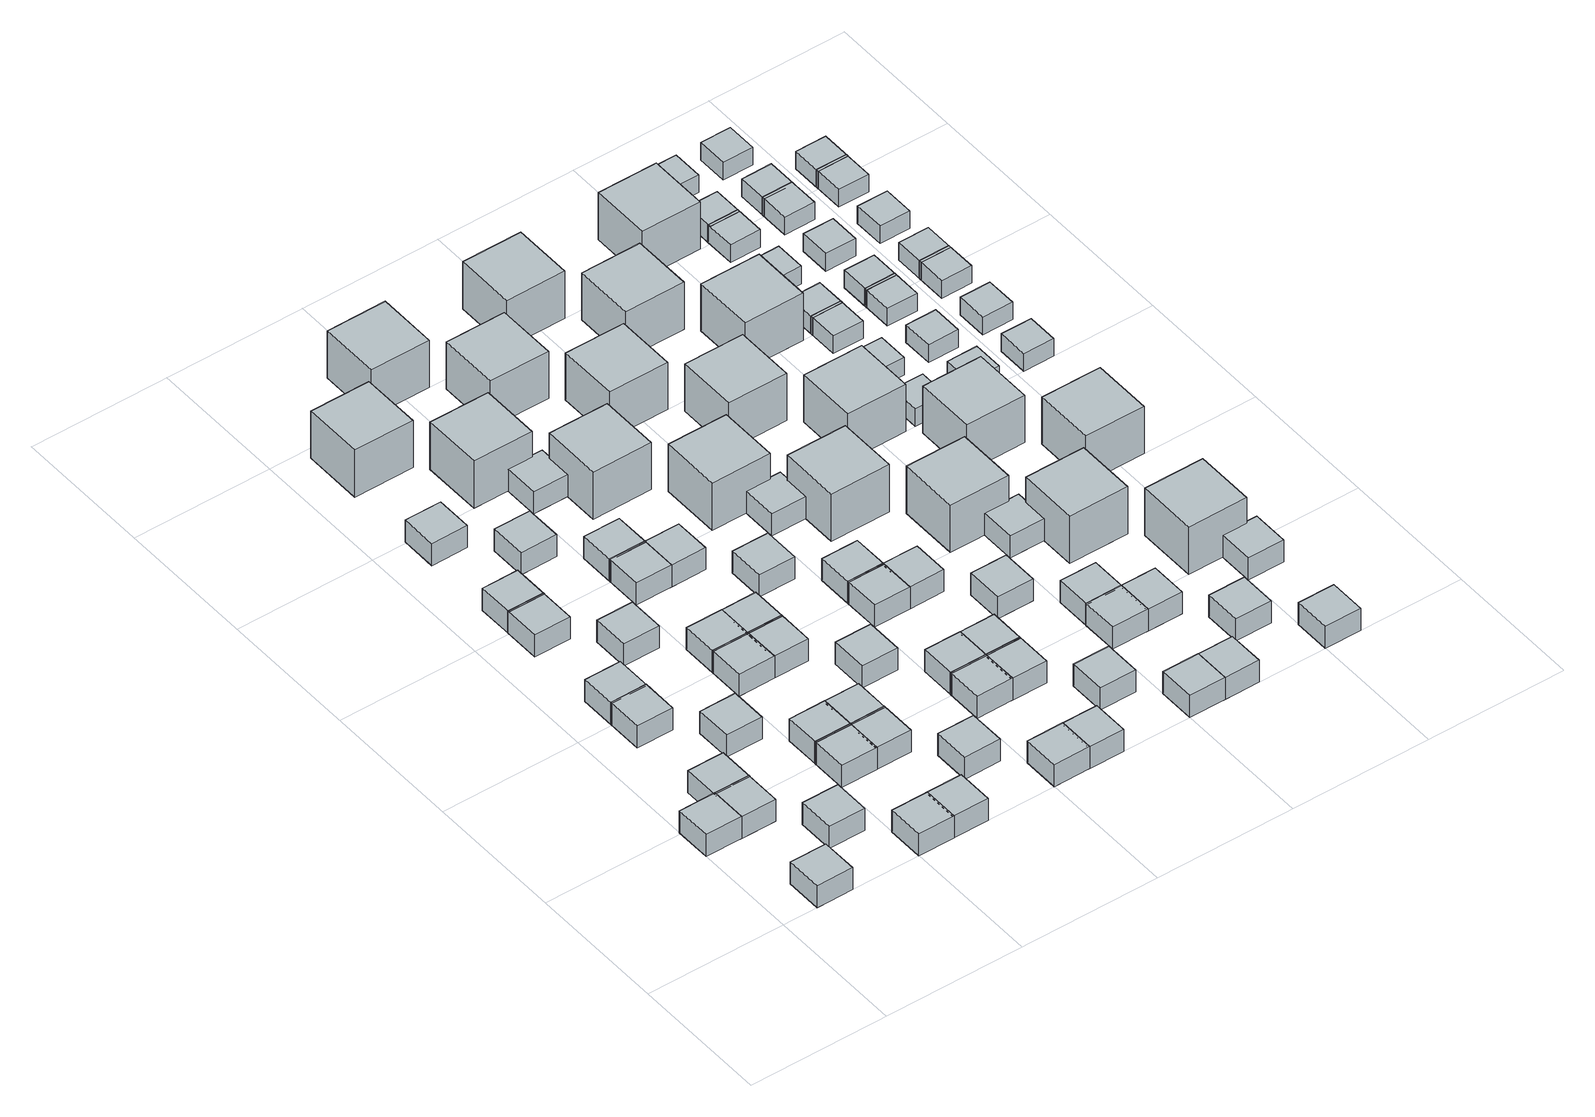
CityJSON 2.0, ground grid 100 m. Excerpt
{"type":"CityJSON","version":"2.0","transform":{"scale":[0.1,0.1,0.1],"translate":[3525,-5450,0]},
"CityObjects":{
"object1":{"type":"GenericCityObject","geometry":[{"type":"Solid","lod":"1","boundaries":[[[[0,1,2,3]],[[4,5,1,0]],[[5,6,2,1]],[[6,7,3,2]],[[7,4,0,3]],[[7,6,5,4]]]]}]},
"object2":{"type":"GenericCityObject","geometry":[{"type":"Solid","lod":"1","boundaries":[[[[8,9,10,11]],[[12,13,9,8]],[[13,14,10,9]],[[14,15,11,10]],[[15,12,8,11]],[[15,14,13,12]]]]}]},
"object3":{"type":"GenericCityObject","geometry":[{"type":"Solid","lod":"1","boundaries":[[[[16,17,18,19]],[[20,21,17,16]],[[21,22,18,17]],[[22,23,19,18]],[[23,20,16,19]],[[23,22,21,20]]]]}]},
"object4":{"type":"GenericCityObject","geometry":[{"type":"Solid","lod":"1","boundaries":[[[[24,25,26,27]],[[28,29,25,24]],[[29,30,26,25]],[[30,31,27,26]],[[31,28,24,27]],[[31,30,29,28]]]]}]},
"object5":{"type":"GenericCityObject","geometry":[{"type":"Solid","lod":"1","boundaries":[[[[32,33,34,35]],[[36,37,33,32]],[[37,38,34,33]],[[38,39,35,34]],[[39,36,32,35]],[[39,38,37,36]]]]}]},
"object6":{"type":"GenericCityObject","geometry":[{"type":"Solid","lod":"1","boundaries":[[[[40,41,42,43]],[[44,45,41,40]],[[45,46,42,41]],[[46,47,43,42]],[[47,44,40,43]],[[47,46,45,44]]]]}]},
"object7":{"type":"GenericCityObject","geometry":[{"type":"Solid","lod":"1","boundaries":[[[[48,49,50,51]],[[52,53,49,48]],[[53,54,50,49]],[[54,55,51,50]],[[55,52,48,51]],[[55,54,53,52]]]]}]},
"object8":{"type":"GenericCityObject","geometry":[{"type":"Solid","lod":"1","boundaries":[[[[56,57,58,59]],[[60,61,57,56]],[[61,62,58,57]],[[62,63,59,58]],[[63,60,56,59]],[[63,62,61,60]]]]}]},
"object9":{"type":"GenericCityObject","geometry":[{"type":"Solid","lod":"1","boundaries":[[[[64,65,66,67]],[[68,69,65,64]],[[69,70,66,65]],[[70,71,67,66]],[[71,68,64,67]],[[71,70,69,68]]]]}]},
"object10":{"type":"GenericCityObject","geometry":[{"type":"Solid","lod":"1","boundaries":[[[[72,73,74,75]],[[76,77,73,72]],[[77,78,74,73]],[[78,79,75,74]],[[79,76,72,75]],[[79,78,77,76]]]]}]},
"object11":{"type":"GenericCityObject","geometry":[{"type":"Solid","lod":"1","boundaries":[[[[80,81,82,83]],[[84,85,81,80]],[[85,86,82,81]],[[86,87,83,82]],[[87,84,80,83]],[[87,86,85,84]]]]}]},
"object12":{"type":"GenericCityObject","geometry":[{"type":"Solid","lod":"1","boundaries":[[[[88,89,90,91]],[[92,93,89,88]],[[93,94,90,89]],[[94,95,91,90]],[[95,92,88,91]],[[95,94,93,92]]]]}]},
"object13":{"type":"GenericCityObject","geometry":[{"type":"Solid","lod":"1","boundaries":[[[[96,97,98,99]],[[100,101,97,96]],[[101,102,98,97]],[[102,103,99,98]],[[103,100,96,99]],[[103,102,101,100]]]]}]},
"object14":{"type":"GenericCityObject","geometry":[{"type":"Solid","lod":"1","boundaries":[[[[104,105,106,107]],[[108,109,105,104]],[[109,110,106,105]],[[110,111,107,106]],[[111,108,104,107]],[[111,110,109,108]]]]}]},
"object15":{"type":"GenericCityObject","geometry":[{"type":"Solid","lod":"1","boundaries":[[[[112,113,114,115]],[[116,117,113,112]],[[117,118,114,113]],[[118,119,115,114]],[[119,116,112,115]],[[119,118,117,116]]]]}]},
"object16":{"type":"GenericCityObject","geometry":[{"type":"Solid","lod":"1","boundaries":[[[[120,121,122,123]],[[124,125,121,120]],[[125,126,122,121]],[[126,127,123,122]],[[127,124,120,123]],[[127,126,125,124]]]]}]},
"object17":{"type":"GenericCityObject","geometry":[{"type":"Solid","lod":"1","boundaries":[[[[128,129,130,131]],[[132,133,129,128]],[[133,134,130,129]],[[134,135,131,130]],[[135,132,128,131]],[[135,134,133,132]]]]}]},
"object18":{"type":"GenericCityObject","geometry":[{"type":"Solid","lod":"1","boundaries":[[[[136,137,138,139]],[[140,141,137,136]],[[141,142,138,137]],[[142,143,139,138]],[[143,140,136,139]],[[143,142,141,140]]]]}]},
"object19":{"type":"GenericCityObject","geometry":[{"type":"Solid","lod":"1","boundaries":[[[[144,145,146,147]],[[148,149,145,144]],[[149,150,146,145]],[[150,151,147,146]],[[151,148,144,147]],[[151,150,149,148]]]]}]},
"object20":{"type":"GenericCityObject","geometry":[{"type":"Solid","lod":"1","boundaries":[[[[152,153,154,155]],[[156,157,153,152]],[[157,158,154,153]],[[158,159,155,154]],[[159,156,152,155]],[[159,158,157,156]]]]}]},
"object21":{"type":"GenericCityObject","geometry":[{"type":"Solid","lod":"1","boundaries":[[[[160,161,162,163]],[[164,165,161,160]],[[165,166,162,161]],[[166,167,163,162]],[[167,164,160,163]],[[167,166,165,164]]]]}]},
"object22":{"type":"GenericCityObject","geometry":[{"type":"Solid","lod":"1","boundaries":[[[[168,169,170,171]],[[172,173,169,168]],[[173,174,170,169]],[[174,175,171,170]],[[175,172,168,171]],[[175,174,173,172]]]]}]},
"object23":{"type":"GenericCityObject","geometry":[{"type":"Solid","lod":"1","boundaries":[[[[176,177,178,179]],[[180,181,177,176]],[[181,182,178,177]],[[182,183,179,178]],[[183,180,176,179]],[[183,182,181,180]]]]}]},
"object24":{"type":"GenericCityObject","geometry":[{"type":"Solid","lod":"1","boundaries":[[[[184,185,186,187]],[[188,189,185,184]],[[189,190,186,185]],[[190,191,187,186]],[[191,188,184,187]],[[191,190,189,188]]]]}]},
"object25":{"type":"GenericCityObject","geometry":[{"type":"Solid","lod":"1","boundaries":[[[[192,193,194,195]],[[196,197,193,192]],[[197,198,194,193]],[[198,199,195,194]],[[199,196,192,195]],[[199,198,197,196]]]]}]},
"object26":{"type":"GenericCityObject","geometry":[{"type":"Solid","lod":"1","boundaries":[[[[200,201,202,203]],[[204,205,201,200]],[[205,206,202,201]],[[206,207,203,202]],[[207,204,200,203]],[[207,206,205,204]]]]}]},
"object27":{"type":"GenericCityObject","geometry":[{"type":"Solid","lod":"1","boundaries":[[[[208,209,210,211]],[[212,213,209,208]],[[213,214,210,209]],[[214,215,211,210]],[[215,212,208,211]],[[215,214,213,212]]]]}]},
"object28":{"type":"GenericCityObject","geometry":[{"type":"Solid","lod":"1","boundaries":[[[[216,217,218,219]],[[220,221,217,216]],[[221,222,218,217]],[[222,223,219,218]],[[223,220,216,219]],[[223,222,221,220]]]]}]},
"object29":{"type":"GenericCityObject","geometry":[{"type":"Solid","lod":"1","boundaries":[[[[224,225,226,227]],[[228,229,225,224]],[[229,230,226,225]],[[230,231,227,226]],[[231,228,224,227]],[[231,230,229,228]]]]}]},
"object30":{"type":"GenericCityObject","geometry":[{"type":"Solid","lod":"1","boundaries":[[[[232,233,234,235]],[[236,237,233,232]],[[237,238,234,233]],[[238,239,235,234]],[[239,236,232,235]],[[239,238,237,236]]]]}]},
"object31":{"type":"GenericCityObject","geometry":[{"type":"Solid","lod":"1","boundaries":[[[[240,241,242,243]],[[244,245,241,240]],[[245,246,242,241]],[[246,247,243,242]],[[247,244,240,243]],[[247,246,245,244]]]]}]},
"object32":{"type":"GenericCityObject","geometry":[{"type":"Solid","lod":"1","boundaries":[[[[248,249,250,251]],[[252,253,249,248]],[[253,254,250,249]],[[254,255,251,250]],[[255,252,248,251]],[[255,254,253,252]]]]}]},
"object33":{"type":"GenericCityObject","geometry":[{"type":"Solid","lod":"1","boundaries":[[[[256,257,258,259]],[[260,261,257,256]],[[261,262,258,257]],[[262,263,259,258]],[[263,260,256,259]],[[263,262,261,260]]]]}]},
"object34":{"type":"GenericCityObject","geometry":[{"type":"Solid","lod":"1","boundaries":[[[[264,265,266,267]],[[268,269,265,264]],[[269,270,266,265]],[[270,271,267,266]],[[271,268,264,267]],[[271,270,269,268]]]]}]},
"object35":{"type":"GenericCityObject","geometry":[{"type":"Solid","lod":"1","boundaries":[[[[272,273,274,275]],[[276,277,273,272]],[[277,278,274,273]],[[278,279,275,274]],[[279,276,272,275]],[[279,278,277,276]]]]}]},
"object36":{"type":"GenericCityObject","geometry":[{"type":"Solid","lod":"1","boundaries":[[[[280,281,282,283]],[[284,285,281,280]],[[285,286,282,281]],[[286,287,283,282]],[[287,284,280,283]],[[287,286,285,284]]]]}]},
"object37":{"type":"GenericCityObject","geometry":[{"type":"Solid","lod":"1","boundaries":[[[[288,289,290,291]],[[292,293,289,288]],[[293,294,290,289]],[[294,295,291,290]],[[295,292,288,291]],[[295,294,293,292]]]]}]},
"object38":{"type":"GenericCityObject","geometry":[{"type":"Solid","lod":"1","boundaries":[[[[296,297,298,299]],[[300,301,297,296]],[[301,302,298,297]],[[302,303,299,298]],[[303,300,296,299]],[[303,302,301,300]]]]}]},
"object39":{"type":"GenericCityObject","geometry":[{"type":"Solid","lod":"1","boundaries":[[[[304,305,306,307]],[[308,309,305,304]],[[309,310,306,305]],[[310,311,307,306]],[[311,308,304,307]],[[311,310,309,308]]]]}]},
"object40":{"type":"GenericCityObject","geometry":[{"type":"Solid","lod":"1","boundaries":[[[[312,313,314,315]],[[316,317,313,312]],[[317,318,314,313]],[[318,319,315,314]],[[319,316,312,315]],[[319,318,317,316]]]]}]},
"object41":{"type":"GenericCityObject","geometry":[{"type":"Solid","lod":"1","boundaries":[[[[320,321,322,323]],[[324,325,321,320]],[[325,326,322,321]],[[326,327,323,322]],[[327,324,320,323]],[[327,326,325,324]]]]}]},
"object42":{"type":"GenericCityObject","geometry":[{"type":"Solid","lod":"1","boundaries":[[[[328,329,330,331]],[[332,333,329,328]],[[333,334,330,329]],[[334,335,331,330]],[[335,332,328,331]],[[335,334,333,332]]]]}]},
"object43":{"type":"GenericCityObject","geometry":[{"type":"Solid","lod":"1","boundaries":[[[[336,337,338,339]],[[340,341,337,336]],[[341,342,338,337]],[[342,343,339,338]],[[343,340,336,339]],[[343,342,341,340]]]]}]},
"object44":{"type":"GenericCityObject","geometry":[{"type":"Solid","lod":"1","boundaries":[[[[344,345,346,347]],[[348,349,345,344]],[[349,350,346,345]],[[350,351,347,346]],[[351,348,344,347]],[[351,350,349,348]]]]}]},
"object45":{"type":"GenericCityObject","geometry":[{"type":"Solid","lod":"1","boundaries":[[[[352,353,354,355]],[[356,357,353,352]],[[357,358,354,353]],[[358,359,355,354]],[[359,356,352,355]],[[359,358,357,356]]]]}]},
"object46":{"type":"GenericCityObject","geometry":[{"type":"Solid","lod":"1","boundaries":[[[[360,361,362,363]],[[364,365,361,360]],[[365,366,362,361]],[[366,367,363,362]],[[367,364,360,363]],[[367,366,365,364]]]]}]},
"object47":{"type":"GenericCityObject","geometry":[{"type":"Solid","lod":"1","boundaries":[[[[368,369,370,371]],[[372,373,369,368]],[[373,374,370,369]],[[374,375,371,370]],[[375,372,368,371]],[[375,374,373,372]]]]}]},
"object48":{"type":"GenericCityObject","geometry":[{"type":"Solid","lod":"1","boundaries":[[[[376,377,378,379]],[[380,381,377,376]],[[381,382,378,377]],[[382,383,379,378]],[[383,380,376,379]],[[383,382,381,380]]]]}]},
"object49":{"type":"GenericCityObject","geometry":[{"type":"Solid","lod":"1","boundaries":[[[[384,385,386,387]],[[388,389,385,384]],[[389,390,386,385]],[[390,391,387,386]],[[391,388,384,387]],[[391,390,389,388]]]]}]},
"object50":{"type":"GenericCityObject","geometry":[{"type":"Solid","lod":"1","boundaries":[[[[392,393,394,395]],[[396,397,393,392]],[[397,398,394,393]],[[398,399,395,394]],[[399,396,392,395]],[[399,398,397,396]]]]}]},
"object51":{"type":"GenericCityObject","geometry":[{"type":"Solid","lod":"1","boundaries":[[[[400,401,402,403]],[[404,405,401,400]],[[405,406,402,401]],[[406,407,403,402]],[[407,404,400,403]],[[407,406,405,404]]]]}]},
"object52":{"type":"GenericCityObject","geometry":[{"type":"Solid","lod":"1","boundaries":[[[[408,409,410,411]],[[412,413,409,408]],[[413,414,410,409]],[[414,415,411,410]],[[415,412,408,411]],[[415,414,413,412]]]]}]},
"object53":{"type":"GenericCityObject","geometry":[{"type":"Solid","lod":"1","boundaries":[[[[416,417,418,419]],[[420,421,417,416]],[[421,422,418,417]],[[422,423,419,418]],[[423,420,416,419]],[[423,422,421,420]]]]}]},
"object54":{"type":"GenericCityObject","geometry":[{"type":"Solid","lod":"1","boundaries":[[[[424,425,426,427]],[[428,429,425,424]],[[429,430,426,425]],[[430,431,427,426]],[[431,428,424,427]],[[431,430,429,428]]]]}]},
"object55":{"type":"GenericCityObject","geometry":[{"type":"Solid","lod":"1","boundaries":[[[[432,433,434,435]],[[436,437,433,432]],[[437,438,434,433]],[[438,439,435,434]],[[439,436,432,435]],[[439,438,437,436]]]]}]},
"object56":{"type":"GenericCityObject","geometry":[{"type":"Solid","lod":"1","boundaries":[[[[440,441,442,443]],[[444,445,441,440]],[[445,446,442,441]],[[446,447,443,442]],[[447,444,440,443]],[[447,446,445,444]]]]}]},
"object57":{"type":"GenericCityObject","geometry":[{"type":"Solid","lod":"1","boundaries":[[[[448,449,450,451]],[[452,453,449,448]],[[453,454,450,449]],[[454,455,451,450]],[[455,452,448,451]],[[455,454,453,452]]]]}]},
"object58":{"type":"GenericCityObject","geometry":[{"type":"Solid","lod":"1","boundaries":[[[[456,457,458,459]],[[460,461,457,456]],[[461,462,458,457]],[[462,463,459,458]],[[463,460,456,459]],[[463,462,461,460]]]]}]},
"object59":{"type":"GenericCityObject","geometry":[{"type":"Solid","lod":"1","boundaries":[[[[464,465,466,467]],[[468,469,465,464]],[[469,470,466,465]],[[470,471,467,466]],[[471,468,464,467]],[[471,470,469,468]]]]}]},
"object60":{"type":"GenericCityObject","geometry":[{"type":"Solid","lod":"1","boundaries":[[[[472,473,474,475]],[[476,477,473,472]],[[477,478,474,473]],[[478,479,475,474]],[[479,476,472,475]],[[479,478,477,476]]]]}]},
"object61":{"type":"GenericCityObject","geometry":[{"type":"Solid","lod":"1","boundaries":[[[[480,481,482,483]],[[484,485,481,480]],[[485,486,482,481]],[[486,487,483,482]],[[487,484,480,483]],[[487,486,485,484]]]]}]},
"object62":{"type":"GenericCityObject","geometry":[{"type":"Solid","lod":"1","boundaries":[[[[488,489,490,491]],[[492,493,489,488]],[[493,494,490,489]],[[494,495,491,490]],[[495,492,488,491]],[[495,494,493,492]]]]}]},
"object63":{"type":"GenericCityObject","geometry":[{"type":"Solid","lod":"1","boundaries":[[[[496,497,498,499]],[[500,501,497,496]],[[501,502,498,497]],[[502,503,499,498]],[[503,500,496,499]],[[503,502,501,500]]]]}]},
"object64":{"type":"GenericCityObject","geometry":[{"type":"Solid","lod":"1","boundaries":[[[[504,505,506,507]],[[508,509,505,504]],[[509,510,506,505]],[[510,511,507,506]],[[511,508,504,507]],[[511,510,509,508]]]]}]},
"object65":{"type":"GenericCityObject","geometry":[{"type":"Solid","lod":"1","boundaries":[[[[512,513,514,515]],[[516,517,513,512]],[[517,518,514,513]],[[518,519,515,514]],[[519,516,512,515]],[[519,518,517,516]]]]}]},
"object66":{"type":"GenericCityObject","geometry":[{"type":"Solid","lod":"1","boundaries":[[[[520,521,522,523]],[[524,525,521,520]],[[525,526,522,521]],[[526,527,523,522]],[[527,524,520,523]],[[527,526,525,524]]]]}]},
"object67":{"type":"GenericCityObject","geometry":[{"type":"Solid","lod":"1","boundaries":[[[[528,529,530,531]],[[532,533,529,528]],[[533,534,530,529]],[[534,535,531,530]],[[535,532,528,531]],[[535,534,533,532]]]]}]},
"object68":{"type":"GenericCityObject","geometry":[{"type":"Solid","lod":"1","boundaries":[[[[536,537,538,539]],[[540,541,537,536]],[[541,542,538,537]],[[542,543,539,538]],[[543,540,536,539]],[[543,542,541,540]]]]}]},
"object69":{"type":"GenericCityObject","geometry":[{"type":"Solid","lod":"1","boundaries":[[[[544,545,546,547]],[[548,549,545,544]],[[549,550,546,545]],[[550,551,547,546]],[[551,548,544,547]],[[551,550,549,548]]]]}]},
"object70":{"type":"GenericCityObject","geometry":[{"type":"Solid","lod":"1","boundaries":[[[[552,553,554,555]],[[556,557,553,552]],[[557,558,554,553]],[[558,559,555,554]],[[559,556,552,555]],[[559,558,557,556]]]]}]},
"object71":{"type":"GenericCityObject","geometry":[{"type":"Solid","lod":"1","boundaries":[[[[560,561,562,563]],[[564,565,561,560]],[[565,566,562,561]],[[566,567,563,562]],[[567,564,560,563]],[[567,566,565,564]]]]}]},
"object72":{"type":"GenericCityObject","geometry":[{"type":"Solid","lod":"1","boundaries":[[[[568,569,570,571]],[[572,573,569,568]],[[573,574,570,569]],[[574,575,571,570]],[[575,572,568,571]],[[575,574,573,572]]]]}]},
"object73":{"type":"GenericCityObject","geometry":[{"type":"Solid","lod":"1","boundaries":[[[[576,577,578,579]],[[580,581,577,576]],[[581,582,578,577]],[[582,583,579,578]],[[583,580,576,579]],[[583,582,581,580]]]]}]},
"object74":{"type":"GenericCityObject","geometry":[{"type":"Solid","lod":"1","boundaries":[[[[584,585,586,587]],[[588,589,585,584]],[[589,590,586,585]],[[590,591,587,586]],[[591,588,584,587]],[[591,590,589,588]]]]}]},
"object75":{"type":"GenericCityObject","geometry":[{"type":"Solid","lod":"1","boundaries":[[[[592,593,594,595]],[[596,597,593,592]],[[597,598,594,593]],[[598,599,595,594]],[[599,596,592,595]],[[599,598,597,596]]]]}]},
"object76":{"type":"GenericCityObject","geometry":[{"type":"Solid","lod":"1","boundaries":[[[[600,601,602,603]],[[604,605,601,600]],[[605,606,602,601]],[[606,607,603,602]],[[607,604,600,603]],[[607,606,605,604]]]]}]},
"object77":{"type":"GenericCityObject","geometry":[{"type":"Solid","lod":"1","boundaries":[[[[608,609,610,611]],[[612,613,609,608]],[[613,614,610,609]],[[614,615,611,610]],[[615,612,608,611]],[[615,614,613,612]]]]}]},
"object78":{"type":"GenericCityObject","geometry":[{"type":"Solid","lod":"1","boundaries":[[[[616,617,618,619]],[[620,621,617,616]],[[621,622,618,617]],[[622,623,619,618]],[[623,620,616,619]],[[623,622,621,620]]]]}]},
"object79":{"type":"GenericCityObject","geometry":[{"type":"Solid","lod":"1","boundaries":[[[[624,625,626,627]],[[628,629,625,624]],[[629,630,626,625]],[[630,631,627,626]],[[631,628,624,627]],[[631,630,629,628]]]]}]},
"object80":{"type":"GenericCityObject","geometry":[{"type":"Solid","lod":"1","boundaries":[[[[632,633,634,635]],[[636,637,633,632]],[[637,638,634,633]],[[638,639,635,634]],[[639,636,632,635]],[[639,638,637,636]]]]}]},
"object81":{"type":"GenericCityObject","geometry":[{"type":"Solid","lod":"1","boundaries":[[[[640,641,642,643]],[[644,645,641,640]],[[645,646,642,641]],[[646,647,643,642]],[[647,644,640,643]],[[647,646,645,644]]]]}]},
"object82":{"type":"GenericCityObject","geometry":[{"type":"Solid","lod":"1","boundaries":[[[[648,649,650,651]],[[652,653,649,648]],[[653,654,650,649]],[[654,655,651,650]],[[655,652,648,651]],[[655,654,653,652]]]]}]},
"object83":{"type":"GenericCityObject","geometry":[{"type":"Solid","lod":"1","boundaries":[[[[656,657,658,659]],[[660,661,657,656]],[[661,662,658,657]],[[662,663,659,658]],[[663,660,656,659]],[[663,662,661,660]]]]}]},
"object84":{"type":"GenericCityObject","geometry":[{"type":"Solid","lod":"1","boundaries":[[[[664,665,666,667]],[[668,669,665,664]],[[669,670,666,665]],[[670,671,667,666]],[[671,668,664,667]],[[671,670,669,668]]]]}]},
"object85":{"type":"GenericCityObject","geometry":[{"type":"Solid","lod":"1","boundaries":[[[[672,673,674,675]],[[676,677,673,672]],[[677,678,674,673]],[[678,679,675,674]],[[679,676,672,675]],[[679,678,677,676]]]]}]},
"object86":{"type":"GenericCityObject","geometry":[{"type":"Solid","lod":"1","boundaries":[[[[680,681,682,683]],[[684,685,681,680]],[[685,686,682,681]],[[686,687,683,682]],[[687,684,680,683]],[[687,686,685,684]]]]}]},
"object87":{"type":"GenericCityObject","geometry":[{"type":"Solid","lod":"1","boundaries":[[[[688,689,690,691]],[[692,693,689,688]],[[693,694,690,689]],[[694,695,691,690]],[[695,692,688,691]],[[695,694,693,692]]]]}]},
"object88":{"type":"GenericCityObject","geometry":[{"type":"Solid","lod":"1","boundaries":[[[[696,697,698,699]],[[700,701,697,696]],[[701,702,698,697]],[[702,703,699,698]],[[703,700,696,699]],[[703,702,701,700]]]]}]},
"object89":{"type":"GenericCityObject","geometry":[{"type":"Solid","lod":"1","boundaries":[[[[704,705,706,707]],[[708,709,705,704]],[[709,710,706,705]],[[710,711,707,706]],[[711,708,704,707]],[[711,710,709,708]]]]}]},
"object90":{"type":"GenericCityObject","geometry":[{"type":"Solid","lod":"1","boundaries":[[[[712,713,714,715]],[[716,717,713,712]],[[717,718,714,713]],[[718,719,715,714]],[[719,716,712,715]],[[719,718,717,716]]]]}]},
"object91":{"type":"GenericCityObject","geometry":[{"type":"Solid","lod":"1","boundaries":[[[[720,721,722,723]],[[724,725,721,720]],[[725,726,722,721]],[[726,727,723,722]],[[727,724,720,723]],[[727,726,725,724]]]]}]},
"object92":{"type":"GenericCityObject","geometry":[{"type":"Solid","lod":"1","boundaries":[[[[728,729,730,731]],[[732,733,729,728]],[[733,734,730,729]],[[734,735,731,730]],[[735,732,728,731]],[[735,734,733,732]]]]}]},
"object93":{"type":"GenericCityObject","geometry":[{"type":"Solid","lod":"1","boundaries":[[[[736,737,738,739]],[[740,741,737,736]],[[741,742,738,737]],[[742,743,739,738]],[[743,740,736,739]],[[743,742,741,740]]]]}]}
},
"vertices":[
[0,750,0],[262,750,0],[262,1012,0],[0,1012,0],[0,750,175],[262,750,175],[262,1012,175],[0,1012,175],
[250,0,0],[512,0,0],[512,262,0],[250,262,0],[250,0,175],[512,0,175],[512,262,175],[250,262,175],
[250,750,0],[512,750,0],[512,1012,0],[250,1012,0],[250,750,175],[512,750,175],[512,1012,175],[250,1012,175],
[250,1000,0],[512,1000,0],[512,1262,0],[250,1262,0],[250,1000,175],[512,1000,175],[512,1262,175],[250,1262,175],
[620,370,0],[882,370,0],[882,632,0],[620,632,0],[620,370,175],[882,370,175],[882,632,175],[620,632,175],
[250,1750,0],[512,1750,0],[512,2012,0],[250,2012,0],[250,1750,175],[512,1750,175],[512,2012,175],[250,2012,175],
[250,2000,0],[512,2000,0],[512,2262,0],[250,2262,0],[250,2000,175],[512,2000,175],[512,2262,175],[250,2262,175],
[1000,0,0],[1262,0,0],[1262,262,0],[1000,262,0],[1000,0,175],[1262,0,175],[1262,262,175],[1000,262,175],
[620,1370,0],[882,1370,0],[882,1632,0],[620,1632,0],[620,1370,175],[882,1370,175],[882,1632,175],[620,1632,175],
[250,2750,0],[512,2750,0],[512,3012,0],[250,3012,0],[250,2750,175],[512,2750,175],[512,3012,175],[250,3012,175],
[250,3000,0],[512,3000,0],[512,3262,0],[250,3262,0],[250,3000,175],[512,3000,175],[512,3262,175],[250,3262,175],
[1000,750,0],[1262,750,0],[1262,1012,0],[1000,1012,0],[1000,750,175],[1262,750,175],[1262,1012,175],[1000,1012,175],
[1250,0,0],[1512,0,0],[1512,262,0],[1250,262,0],[1250,0,175],[1512,0,175],[1512,262,175],[1250,262,175],
[1000,1000,0],[1262,1000,0],[1262,1262,0],[1000,1262,0],[1000,1000,175],[1262,1000,175],[1262,1262,175],[1000,1262,175],
[620,2370,0],[882,2370,0],[882,2632,0],[620,2632,0],[620,2370,175],[882,2370,175],[882,2632,175],[620,2632,175],
[250,3750,0],[512,3750,0],[512,4012,0],[250,4012,0],[250,3750,175],[512,3750,175],[512,4012,175],[250,4012,175],
[1250,750,0],[1512,750,0],[1512,1012,0],[1250,1012,0],[1250,750,175],[1512,750,175],[1512,1012,175],[1250,1012,175],
[1000,1750,0],[1262,1750,0],[1262,2012,0],[1000,2012,0],[1000,1750,175],[1262,1750,175],[1262,2012,175],[1000,2012,175],
[1250,1000,0],[1512,1000,0],[1512,1262,0],[1250,1262,0],[1250,1000,175],[1512,1000,175],[1512,1262,175],[1250,1262,175],
[1000,2000,0],[1262,2000,0],[1262,2262,0],[1000,2262,0],[1000,2000,175],[1262,2000,175],[1262,2262,175],[1000,2262,175],
[620,3370,0],[882,3370,0],[882,3632,0],[620,3632,0],[620,3370,175],[882,3370,175],[882,3632,175],[620,3632,175],
[250,4500,0],[679,4500,0],[679,4929,0],[250,4929,0],[250,4500,375],[679,4500,375],[679,4929,375],[250,4929,375],
[1620,370,0],[1882,370,0],[1882,632,0],[1620,632,0],[1620,370,175],[1882,370,175],[1882,632,175],[1620,632,175],
[1250,1750,0],[1512,1750,0],[1512,2012,0],[1250,2012,0],[1250,1750,175],[1512,1750,175],[1512,2012,175],[1250,2012,175],
[1000,2750,0],[1262,2750,0],[1262,3012,0],[1000,3012,0],[1000,2750,175],[1262,2750,175],[1262,3012,175],[1000,3012,175],
[1250,2000,0],[1512,2000,0],[1512,2262,0],[1250,2262,0],[1250,2000,175],[1512,2000,175],[1512,2262,175],[1250,2262,175],
[1000,3000,0],[1262,3000,0],[1262,3262,0],[1000,3262,0],[1000,3000,175],[1262,3000,175],[1262,3262,175],[1000,3262,175],
[2000,0,0],[2262,0,0],[2262,262,0],[2000,262,0],[2000,0,175],[2262,0,175],[2262,262,175],[2000,262,175],
[1620,1370,0],[1882,1370,0],[1882,1632,0],[1620,1632,0],[1620,1370,175],[1882,1370,175],[1882,1632,175],[1620,1632,175],
[750,4000,0],[1179,4000,0],[1179,4429,0],[750,4429,0],[750,4000,375],[1179,4000,375],[1179,4429,375],[750,4429,375],
[1250,2750,0],[1512,2750,0],[1512,3012,0],[1250,3012,0],[1250,2750,175],[1512,2750,175],[1512,3012,175],[1250,3012,175],
[1000,3750,0],[1262,3750,0],[1262,4012,0],[1000,4012,0],[1000,3750,175],[1262,3750,175],[1262,4012,175],[1000,4012,175],
[2000,750,0],[2262,750,0],[2262,1012,0],[2000,1012,0],[2000,750,175],[2262,750,175],[2262,1012,175],[2000,1012,175],
[2250,0,0],[2512,0,0],[2512,262,0],[2250,262,0],[2250,0,175],[2512,0,175],[2512,262,175],[2250,262,175],
[2000,1000,0],[2262,1000,0],[2262,1262,0],[2000,1262,0],[2000,1000,175],[2262,1000,175],[2262,1262,175],[2000,1262,175],
[1620,2370,0],[1882,2370,0],[1882,2632,0],[1620,2632,0],[1620,2370,175],[1882,2370,175],[1882,2632,175],[1620,2632,175],
[750,5000,0],[1179,5000,0],[1179,5429,0],[750,5429,0],[750,5000,375],[1179,5000,375],[1179,5429,375],[750,5429,375],
[1250,3500,0],[1679,3500,0],[1679,3929,0],[1250,3929,0],[1250,3500,375],[1679,3500,375],[1679,3929,375],[1250,3929,375],
[2250,750,0],[2512,750,0],[2512,1012,0],[2250,1012,0],[2250,750,175],[2512,750,175],[2512,1012,175],[2250,1012,175],
[2000,1750,0],[2262,1750,0],[2262,2012,0],[2000,2012,0],[2000,1750,175],[2262,1750,175],[2262,2012,175],[2000,2012,175],
[2250,1000,0],[2512,1000,0],[2512,1262,0],[2250,1262,0],[2250,1000,175],[2512,1000,175],[2512,1262,175],[2250,1262,175],
[2000,2000,0],[2262,2000,0],[2262,2262,0],[2000,2262,0],[2000,2000,175],[2262,2000,175],[2262,2262,175],[2000,2262,175],
[1250,4500,0],[1679,4500,0],[1679,4929,0],[1250,4929,0],[1250,4500,375],[1679,4500,375],[1679,4929,375],[1250,4929,375],
[2620,370,0],[2882,370,0],[2882,632,0],[2620,632,0],[2620,370,175],[2882,370,175],[2882,632,175],[2620,632,175],
[1750,3000,0],[2179,3000,0],[2179,3429,0],[1750,3429,0],[1750,3000,375],[2179,3000,375],[2179,3429,375],[1750,3429,375],
[2250,1750,0],[2512,1750,0],[2512,2012,0],[2250,2012,0],[2250,1750,175],[2512,1750,175],[2512,2012,175],[2250,2012,175],
[2000,2750,0],[2262,2750,0],[2262,3012,0],[2000,3012,0],[2000,2750,175],[2262,2750,175],[2262,3012,175],[2000,3012,175],
[3000,0,0],[3262,0,0],[3262,262,0],[3000,262,0],[3000,0,175],[3262,0,175],[3262,262,175],[3000,262,175],
[2620,1370,0],[2882,1370,0],[2882,1632,0],[2620,1632,0],[2620,1370,175],[2882,1370,175],[2882,1632,175],[2620,1632,175],
[1750,4000,0],[2179,4000,0],[2179,4429,0],[1750,4429,0],[1750,4000,375],[2179,4000,375],[2179,4429,375],[1750,4429,375],
[2250,2500,0],[2679,2500,0],[2679,2929,0],[2250,2929,0],[2250,2500,375],[2679,2500,375],[2679,2929,375],[2250,2929,375],
[3000,750,0],[3262,750,0],[3262,1012,0],[3000,1012,0],[3000,750,175],[3262,750,175],[3262,1012,175],[3000,1012,175],
[3250,0,0],[3512,0,0],[3512,262,0],[3250,262,0],[3250,0,175],[3512,0,175],[3512,262,175],[3250,262,175],
[3000,1000,0],[3262,1000,0],[3262,1262,0],[3000,1262,0],[3000,1000,175],[3262,1000,175],[3262,1262,175],[3000,1262,175],
[1750,5000,0],[2179,5000,0],[2179,5429,0],[1750,5429,0],[1750,5000,375],[2179,5000,375],[2179,5429,375],[1750,5429,375],
[2250,3500,0],[2679,3500,0],[2679,3929,0],[2250,3929,0],[2250,3500,375],[2679,3500,375],[2679,3929,375],[2250,3929,375],
[2750,2000,0],[3179,2000,0],[3179,2429,0],[2750,2429,0],[2750,2000,375],[3179,2000,375],[3179,2429,375],[2750,2429,375],
[3250,750,0],[3512,750,0],[3512,1012,0],[3250,1012,0],[3250,750,175],[3512,750,175],[3512,1012,175],[3250,1012,175],
[3000,1750,0],[3262,1750,0],[3262,2012,0],[3000,2012,0],[3000,1750,175],[3262,1750,175],[3262,2012,175],[3000,2012,175],
[2250,4500,0],[2679,4500,0],[2679,4929,0],[2250,4929,0],[2250,4500,375],[2679,4500,375],[2679,4929,375],[2250,4929,375],
[3620,370,0],[3882,370,0],[3882,632,0],[3620,632,0],[3620,370,175],[3882,370,175],[3882,632,175],[3620,632,175],
[2750,3000,0],[3179,3000,0],[3179,3429,0],[2750,3429,0],[2750,3000,375],[3179,3000,375],[3179,3429,375],[2750,3429,375],
[3250,1500,0],[3679,1500,0],[3679,1929,0],[3250,1929,0],[3250,1500,375],[3679,1500,375],[3679,1929,375],[3250,1929,375],
[4000,0,0],[4262,0,0],[4262,262,0],[4000,262,0],[4000,0,175],[4262,0,175],[4262,262,175],[4000,262,175],
[2750,4000,0],[3179,4000,0],[3179,4429,0],[2750,4429,0],[2750,4000,375],[3179,4000,375],[3179,4429,375],[2750,4429,375],
[3250,2500,0],[3679,2500,0],[3679,2929,0],[3250,2929,0],[3250,2500,375],[3679,2500,375],[3679,2929,375],[3250,2929,375],
[3250,3000,0],[3470,3000,0],[3470,3220,0],[3250,3220,0],[3250,3000,140],[3470,3000,140],[3470,3220,140],[3250,3220,140],
[3750,1000,0],[4179,1000,0],[4179,1429,0],[3750,1429,0],[3750,1000,375],[4179,1000,375],[4179,1429,375],[3750,1429,375],
[4000,750,0],[4262,750,0],[4262,1012,0],[4000,1012,0],[4000,750,175],[4262,750,175],[4262,1012,175],[4000,1012,175],
[3250,3400,0],[3470,3400,0],[3470,3620,0],[3250,3620,0],[3250,3400,140],[3470,3400,140],[3470,3620,140],[3250,3620,140],
[2750,5000,0],[3179,5000,0],[3179,5429,0],[2750,5429,0],[2750,5000,375],[3179,5000,375],[3179,5429,375],[2750,5429,375],
[3250,3800,0],[3470,3800,0],[3470,4020,0],[3250,4020,0],[3250,3800,140],[3470,3800,140],[3470,4020,140],[3250,4020,140],
[3250,4000,0],[3470,4000,0],[3470,4220,0],[3250,4220,0],[3250,4000,140],[3470,4000,140],[3470,4220,140],[3250,4220,140],
[3750,2000,0],[4179,2000,0],[4179,2429,0],[3750,2429,0],[3750,2000,375],[4179,2000,375],[4179,2429,375],[3750,2429,375],
[3650,3000,0],[3870,3000,0],[3870,3220,0],[3650,3220,0],[3650,3000,140],[3870,3000,140],[3870,3220,140],[3650,3220,140],
[3250,4400,0],[3470,4400,0],[3470,4620,0],[3250,4620,0],[3250,4400,140],[3470,4400,140],[3470,4620,140],[3250,4620,140],
[3650,3400,0],[3870,3400,0],[3870,3620,0],[3650,3620,0],[3650,3400,140],[3870,3400,140],[3870,3620,140],[3650,3620,140],
[3250,4800,0],[3470,4800,0],[3470,5020,0],[3250,5020,0],[3250,4800,140],[3470,4800,140],[3470,5020,140],[3250,5020,140],
[3250,5000,0],[3470,5000,0],[3470,5220,0],[3250,5220,0],[3250,5000,140],[3470,5000,140],[3470,5220,140],[3250,5220,140],
[3650,3800,0],[3870,3800,0],[3870,4020,0],[3650,4020,0],[3650,3800,140],[3870,3800,140],[3870,4020,140],[3650,4020,140],
[3650,4000,0],[3870,4000,0],[3870,4220,0],[3650,4220,0],[3650,4000,140],[3870,4000,140],[3870,4220,140],[3650,4220,140],
[3250,5400,0],[3470,5400,0],[3470,5620,0],[3250,5620,0],[3250,5400,140],[3470,5400,140],[3470,5620,140],[3250,5620,140],
[4050,3000,0],[4270,3000,0],[4270,3220,0],[4050,3220,0],[4050,3000,140],[4270,3000,140],[4270,3220,140],[4050,3220,140],
[3650,4400,0],[3870,4400,0],[3870,4620,0],[3650,4620,0],[3650,4400,140],[3870,4400,140],[3870,4620,140],[3650,4620,140],
[4050,3400,0],[4270,3400,0],[4270,3620,0],[4050,3620,0],[4050,3400,140],[4270,3400,140],[4270,3620,140],[4050,3620,140],
[3650,4800,0],[3870,4800,0],[3870,5020,0],[3650,5020,0],[3650,4800,140],[3870,4800,140],[3870,5020,140],[3650,5020,140],
[3650,5000,0],[3870,5000,0],[3870,5220,0],[3650,5220,0],[3650,5000,140],[3870,5000,140],[3870,5220,140],[3650,5220,140],
[4050,3800,0],[4270,3800,0],[4270,4020,0],[4050,4020,0],[4050,3800,140],[4270,3800,140],[4270,4020,140],[4050,4020,140],
[4050,4000,0],[4270,4000,0],[4270,4220,0],[4050,4220,0],[4050,4000,140],[4270,4000,140],[4270,4220,140],[4050,4220,140],
[3650,5400,0],[3870,5400,0],[3870,5620,0],[3650,5620,0],[3650,5400,140],[3870,5400,140],[3870,5620,140],[3650,5620,140],
[4050,4400,0],[4270,4400,0],[4270,4620,0],[4050,4620,0],[4050,4400,140],[4270,4400,140],[4270,4620,140],[4050,4620,140],
[4050,4800,0],[4270,4800,0],[4270,5020,0],[4050,5020,0],[4050,4800,140],[4270,4800,140],[4270,5020,140],[4050,5020,140],
[4050,5000,0],[4270,5000,0],[4270,5220,0],[4050,5220,0],[4050,5000,140],[4270,5000,140],[4270,5220,140],[4050,5220,140]
]}
